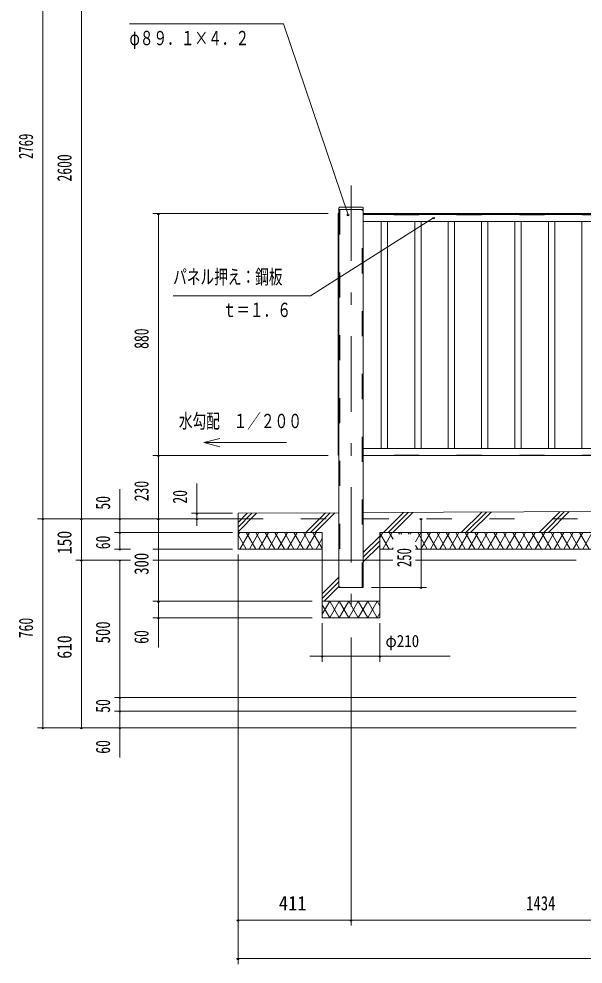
# Model space of a CAD drawing. Units: millimetres, scale not verified. Extents: x -34085 to 34091, y -14700 to 14700.
# Drawn here: x 14091 to 21273, y -4137 to 7897 of the extents above; entities that cross this region are included whole.
import ezdxf
from ezdxf.enums import TextEntityAlignment as Align

# ---------------------------------------------------------------- set-up
doc = ezdxf.new("R2010")
doc.units = ezdxf.units.MM
doc.header["$LTSCALE"] = 80
doc.linetypes.add('USER2', pattern=[10, 4, -6])
doc.linetypes.add('USER3', pattern=[24, 12, -5, 2, -5])
for name, color, linetype, lineweight in [('0-6_2-02BOLD', 7, 'Continuous', 18), ('0-7_2-12HIDDEN', 3, 'USER2', 18), ('0-8_2-22CENTER', 3, 'USER3', 18), ('0-9_2-42THIN', 4, 'Continuous', 18), ('0-A_2-52DIM', 3, 'Continuous', 18), ('0-B_2-62HATCH', 2, 'Continuous', 18)]:
    doc.layers.add(name, color=color, linetype=linetype, lineweight=lineweight)
doc.styles.add('ＭＳ ゴシック', font='')
doc.styles.get('ＭＳ ゴシック').set_extended_font_data('MS Gothic')

msp = doc.modelspace()

# ---------------------------------------------------------------- linework, layer by layer
at = {"layer": '0-6_2-02BOLD'}
for p, q in [((18163.92, 5487.9), (18163.92, 657.9)), ((18475.77, 5470.4), (18163.92, 5470.4)), ((18465.27, 5498.4), (18174.42, 5498.4)), ((23182.92, 5417.9), (18475.77, 5417.9)), ((18475.77, 5406.7), (23182.92, 5406.7)), ((23182.92, 5319.2), (18475.77, 5319.2)), ((18475.77, 2426.8), (23182.93, 2426.8)), ((18475.77, 2337.9), (23182.93, 2337.9)), ((18163.92, 1609.28), (16881.34, 1602.9)), ((23182.92, 1634.25), (18475.77, 1610.84)), ((16881.34, 1532.9), (16356.34, 1532.9)), ((18687.25, 1147.9), (18853.65, 1147.9)), ((19140.67, 1147.9), (22516.34, 1147.9)), ((17952.24, 482.9), (18687.25, 482.9))]:
    msp.add_line(p, q, dxfattribs=at)
for points in [[(18163.92, 5417.9), (18157.1, 5417.9), (18157.1, 2343.5), (18163.92, 2343.5)], [(18163.82, 657.9), (18475.77, 657.9), (18475.78, 5487.9)], [(16881.34, 1602.9), (16881.34, 1147.9), (17952.24, 1147.9)], [(22516.34, 1357.9), (18687.25, 1357.9), (18687.25, 272.9), (17952.24, 272.9), (17952.24, 1357.9), (16881.34, 1357.9)]]:
    msp.add_lwpolyline(points, dxfattribs=at)
for centre, start, end in [((18174.42, 5487.9), 90, 180), ((18465.27, 5487.9), 0, 90)]:
    msp.add_arc(centre, 10.5, start, end, dxfattribs=at)
at = {"layer": '0-7_2-12HIDDEN'}
for p, q in [((18161.3, 2343.5), (18161.3, 5417.9)), ((18178.62, 5470.4), (18178.62, 657.9)), ((18461.06, 657.9), (18461.07, 5470.4)), ((18475.77, 5412.3), (23182.92, 5412.3)), ((23182.92, 5402.5), (18475.77, 5402.5)), ((23182.93, 2343.5), (18475.77, 2343.5)), ((16881.33, 1532.9), (30951.35, 1532.9))]:
    msp.add_line(p, q, dxfattribs=at)
at = {"layer": '0-8_2-22CENTER'}
msp.add_line((18319.85, 5775.85), (18319.85, 132.9), dxfattribs=at)
at = {"layer": '0-9_2-42THIN'}
for p, q in [((18704.84, 5319.2), (18704.84, 2426.8)), ((18785.34, 2426.8), (18785.34, 5319.2)), ((19130.09, 5319.2), (19130.09, 2426.8)), ((19210.59, 2426.8), (19210.59, 5319.2)), ((19555.34, 5319.2), (19555.34, 2426.8)), ((19635.85, 2426.8), (19635.85, 5319.2)), ((19980.59, 5319.2), (19980.59, 2426.8)), ((20061.1, 2426.8), (20061.1, 5319.2)), ((20405.84, 5319.2), (20405.84, 2426.8)), ((20486.35, 2426.8), (20486.35, 5319.2)), ((20831.1, 5319.2), (20831.1, 2426.8)), ((20911.6, 2426.8), (20911.6, 5319.2)), ((21256.35, 5319.2), (21256.35, 2426.8))]:
    msp.add_line(p, q, dxfattribs=at)
at = {"layer": '0-A_2-52DIM'}
for p, q in [((14396.35, -1127.1), (14396.35, 11224.4)), ((14886.34, -1127.1), (14886.35, 11224.4)), ((15796.36, 5417.9), (18026.97, 5417.9)), ((15880.36, 5417.9), (15852.36, 5417.9)), ((15866.36, 5417.9), (15866.35, -105.1)), ((18295.19, 5404.79), (18267.19, 5404.79)), ((19384.23, 5365.57), (19356.23, 5365.57)), ((16447.36, 2502.02), (17497.36, 2502.02)), ((18026.97, 2337.9), (15796.36, 2337.9)), ((15880.36, 2337.9), (15852.36, 2337.9)), ((16356.35, 1443.48), (16356.35, 1980.9)), ((15376.35, 1147.9), (15376.35, 1910.9)), ((16286.35, 1602.9), (16811.34, 1602.9)), ((16370.35, 1602.9), (16342.35, 1602.9)), ((14326.34, 1532.9), (16356.36, 1532.9)), ((14410.34, 1532.9), (14382.34, 1532.9)), ((14410.36, 1532.9), (14382.36, 1532.9)), ((14900.34, 1532.9), (14872.34, 1532.9)), ((14900.35, 1532.9), (14872.35, 1532.9)), ((15390.35, 1532.9), (15362.35, 1532.9)), ((15880.33, 1532.9), (15852.33, 1532.9)), ((15880.36, 1532.9), (15852.36, 1532.9)), ((16370.34, 1532.9), (16342.34, 1532.9)), ((19224.67, 1532.9), (19196.67, 1532.9)), ((19210.67, 657.9), (19210.67, 1532.9)), ((16811.34, 1357.9), (15306.34, 1357.9)), ((15390.35, 1357.9), (15362.35, 1357.9)), ((15306.34, 1147.9), (15513.73, 1147.9)), ((15390.35, 1147.9), (15362.35, 1147.9)), ((16811.34, 1147.9), (15796.35, 1147.9)), ((15513.73, 1007.9), (14816.35, 1007.9)), ((14900.34, 1007.91), (14872.34, 1007.91)), ((15390.35, 1007.9), (15362.35, 1007.9)), ((15376.35, 1007.9), (15376.35, -1505.1)), ((15796.35, 1007.9), (18851.96, 1007.9)), ((16881.35, -4137.1), (16881.35, 1077.9)), ((19140.67, 1007.9), (21186.34, 1007.9)), ((18580.67, 657.9), (19280.67, 657.9)), ((19224.67, 657.9), (19196.67, 657.9)), ((17825.05, 482.9), (15796.35, 482.9)), ((15880.35, 482.9), (15852.35, 482.9)), ((15796.35, 272.9), (17825.05, 272.9)), ((15880.35, 272.9), (15852.35, 272.9)), ((17952.24, 202.9), (17952.24, -287.1)), ((18687.25, -287.1), (18687.25, 202.9)), ((18319.85, 20.87), (18319.85, -3647.1)), ((17796.77, -217.1), (19579.75, -217.1)), ((17966.24, -217.1), (17938.24, -217.1)), ((18701.25, -217.1), (18673.25, -217.1)), ((15306.34, -742.1), (21186.34, -742.1)), ((15390.35, -742.1), (15362.35, -742.1)), ((21186.34, -917.1), (15306.34, -917.1)), ((15390.35, -917.1), (15362.35, -917.1)), ((21186.34, -1127.1), (14326.34, -1127.1)), ((14410.35, -1127.1), (14382.35, -1127.1)), ((14900.34, -1127.1), (14872.34, -1127.1)), ((15390.35, -1127.1), (15362.35, -1127.1)), ((16895.35, -3577.1), (16867.35, -3577.1)), ((16881.35, -3577.1), (30951.35, -3577.1)), ((18333.85, -3577.1), (18305.85, -3577.1)), ((16895.35, -4067.1), (16867.35, -4067.1)), ((30951.35, -4067.1), (16881.35, -4067.1))]:
    msp.add_line(p, q, dxfattribs=at)
for points in [[(18281.19, 5404.79), (17458.85, 7832.89), (15498.85, 7832.89)], [(19370.23, 5365.57), (17804.6, 4372.25), (16054.6, 4372.25)], [(16650.2, 2556.37), (16447.36, 2502.02), (16650.2, 2447.67)]]:
    msp.add_lwpolyline(points, dxfattribs=at)
for centre in [(15866.36, 5417.9), (18281.19, 5404.79), (19370.23, 5365.57), (15866.36, 2337.9), (16356.35, 1602.9), (14396.34, 1532.9), (14396.36, 1532.9), (14886.34, 1532.9), (14886.35, 1532.9), (15376.35, 1532.9), (15866.33, 1532.9), (15866.36, 1532.9), (16356.34, 1532.9), (19210.67, 1532.9), (15376.35, 1357.9), (15376.35, 1147.9), (14886.34, 1007.91), (15376.35, 1007.9), (19210.67, 657.9), (15866.35, 482.9), (15866.35, 272.9), (17952.24, -217.1), (18687.25, -217.1), (15376.35, -742.1), (15376.35, -917.1), (14396.35, -1127.1), (14886.34, -1127.1), (15376.35, -1127.1), (16881.35, -3577.1), (18319.85, -3577.1), (16881.35, -4067.1)]:
    msp.add_arc(centre, 14, 180, 0, dxfattribs=at)
at = {"layer": '0-B_2-62HATCH'}
for p, q in [((16881.34, 1368.15), (17117.27, 1604.08)), ((17057.58, 1603.78), (16881.34, 1427.54)), ((16881.34, 1486.94), (16997.89, 1603.48)), ((17742.26, 1357.9), (17992.79, 1608.43)), ((18052.48, 1608.73), (17801.65, 1357.9)), ((17861.05, 1357.9), (18112.17, 1609.03)), ((18732.2, 1357.9), (18987.69, 1613.38)), ((19047.37, 1613.68), (18791.6, 1357.9)), ((18851, 1357.9), (19107.08, 1613.98)), ((19722.16, 1357.9), (19982.58, 1618.33)), ((20042.28, 1618.63), (19781.55, 1357.9)), ((19840.94, 1357.9), (20101.97, 1618.93)), ((20977.49, 1623.28), (20712.1, 1357.9)), ((20771.5, 1357.9), (21037.18, 1623.58)), ((20830.9, 1357.9), (21096.87, 1623.88)), ((16881.34, 1317.95), (16904.42, 1357.9)), ((16985.25, 1147.9), (16881.34, 1327.86)), ((17025.66, 1357.9), (16904.42, 1147.9)), ((17106.48, 1147.9), (16985.25, 1357.9)), ((17146.9, 1357.9), (17025.66, 1147.9)), ((17106.48, 1357.9), (17227.73, 1147.9)), ((17268.14, 1357.9), (17146.9, 1147.9)), ((17348.97, 1147.9), (17227.73, 1357.9)), ((17268.14, 1147.9), (17389.39, 1357.9)), ((17348.97, 1357.9), (17470.22, 1147.9)), ((17510.63, 1357.9), (17389.39, 1147.9)), ((17591.46, 1147.9), (17470.22, 1357.9)), ((17510.63, 1147.9), (17631.88, 1357.9)), ((17591.46, 1357.9), (17712.7, 1147.9)), ((17753.11, 1357.9), (17631.88, 1147.9)), ((17833.94, 1147.9), (17712.7, 1357.9)), ((17753.11, 1147.9), (17874.36, 1357.9)), ((17833.95, 1357.9), (17952.24, 1153.01)), ((18687.25, 1295.86), (18723.07, 1357.9)), ((18803.9, 1147.9), (18687.25, 1349.95)), ((18844.32, 1357.9), (18723.07, 1147.9)), ((18803.9, 1357.9), (18853.65, 1271.74)), ((18936.46, 1338.29), (18925.15, 1357.9)), ((18965.56, 1357.9), (18954.24, 1338.29)), ((19057.71, 1338.29), (19046.39, 1357.9)), ((19086.8, 1357.9), (19075.49, 1338.29)), ((19140.67, 1241.2), (19208.05, 1357.9)), ((19167.64, 1357.9), (19288.87, 1147.9)), ((19329.3, 1357.9), (19208.05, 1147.9)), ((19410.12, 1147.9), (19288.88, 1357.9)), ((19329.3, 1147.9), (19450.53, 1357.9)), ((19410.12, 1357.9), (19531.36, 1147.9)), ((19571.78, 1357.9), (19450.53, 1147.9)), ((19652.62, 1147.9), (19531.36, 1357.9)), ((19571.78, 1147.9), (19693.02, 1357.9)), ((19773.85, 1147.9), (19652.62, 1357.9)), ((19814.27, 1357.9), (19693.02, 1147.9)), ((19773.85, 1357.9), (19895.09, 1147.9)), ((19935.5, 1357.9), (19814.27, 1147.9)), ((20016.34, 1147.9), (19895.09, 1357.9)), ((19935.5, 1147.9), (20056.75, 1357.9)), ((20016.34, 1357.9), (20137.58, 1147.9)), ((20178, 1357.9), (20056.75, 1147.9)), ((20258.83, 1147.9), (20137.58, 1357.9)), ((20178, 1147.9), (20299.24, 1357.9)), ((20258.83, 1357.9), (20380.06, 1147.9)), ((20420.48, 1357.9), (20299.24, 1147.9)), ((20501.31, 1147.9), (20380.06, 1357.9)), ((20420.48, 1147.9), (20541.72, 1357.9)), ((20501.31, 1357.9), (20622.55, 1147.9)), ((20662.97, 1357.9), (20541.72, 1147.9)), ((20743.8, 1147.9), (20622.55, 1357.9)), ((20662.97, 1147.9), (20784.21, 1357.9)), ((20743.8, 1357.9), (20865.04, 1147.9)), ((20905.47, 1357.9), (20784.21, 1147.9)), ((20986.3, 1147.9), (20865.05, 1357.9)), ((20905.47, 1147.9), (21026.69, 1357.9)), ((20986.3, 1357.9), (21107.52, 1147.9)), ((21147.94, 1357.9), (21026.69, 1147.9)), ((21228.77, 1147.9), (21107.53, 1357.9)), ((21147.94, 1147.9), (21269.19, 1357.9)), ((21228.77, 1357.9), (21350.02, 1147.9)), ((21390.43, 1357.9), (21269.19, 1147.9)), ((17874.36, 1147.9), (17952.24, 1282.79)), ((18475.77, 1101.47), (18687.25, 1312.94)), ((18687.25, 1253.55), (18475.77, 1042.06)), ((18475.77, 982.68), (18687.25, 1194.15)), ((18853.65, 1164.06), (18844.32, 1147.9)), ((19167.64, 1147.9), (19140.67, 1194.6)), ((17952.24, 577.94), (18163.92, 789.61)), ((18163.92, 730.21), (17952.24, 518.53)), ((17975.99, 482.9), (18163.92, 670.83)), ((18532.54, 272.9), (18411.28, 482.9)), ((18411.29, 272.9), (18532.54, 482.9)), ((18532.54, 482.9), (18653.77, 272.9)), ((18653.77, 482.9), (18532.54, 272.9)), ((18687.25, 424.9), (18653.77, 482.9)), ((18653.77, 272.9), (18687.25, 330.89))]:
    msp.add_line(p, q, dxfattribs=at)
for points in [[(18168.79, 482.9), (18047.55, 272.9), (17952.24, 437.98)], [(17952.24, 317.83), (18047.55, 482.9), (18168.79, 272.9), (18290.04, 482.9), (18411.28, 272.9)], [(18411.28, 482.9), (18290.04, 272.9), (18168.79, 482.9)]]:
    msp.add_lwpolyline(points, dxfattribs=at)

# ---------------------------------------------------------------- texts
at = {"layer": '0-A_2-52DIM', "color": 7, "style": 'ＭＳ ゴシック'}
for s, height, width, p in [('φ８９．１×４．２', 182.3, 0.7, (15498.85, 7507.77)), ('パネル押え：鋼板', 182.3, 0.7, (16054.6, 4467.12)), ('ｔ＝１．６', 182.3, 0.7, (16684.6, 4047.12)), ('水勾配\u3000１／２００', 182.3, 0.7, (16127.51, 2631.89)), ('φ210', 155, 0.9, (18757.25, -147.1)), ('411', 182.3, 0.95, (17400.09, -3507.1)), ('1434', 182.3, 0.75, (20548.62, -3507.1))]:
    msp.add_text(s, height=height, dxfattribs=dict(at, width=width)).set_placement(p, align=Align.BOTTOM_LEFT)
for s, width, p in [('2769', 0.65, (14326.35, 6113.72)), ('2600', 0.7, (14816.35, 5827.05)), ('880', 0.7, (15796.36, 3696.29)), ('230', 0.7, (15796.36, 1755.66)), ('50', 0.7, (15306.34, 1649.5)), ('20', 0.7, (16286.35, 1725.66)), ('150', 0.8, (14816.35, 1082.12)), ('60', 0.7, (15306.34, 1144.94)), ('300', 0.75, (15796.35, 820.16)), ('250', 0.65, (19140.67, 917.84)), ('760', 0.7, (14326.34, 11.97)), ('500', 0.75, (15306.34, -52.52)), ('610', 0.8, (14816.35, -248.41)), ('60', 0.7, (15796.35, -59.06)), ('50', 0.7, (15306.34, -937)), ('60', 0.7, (15306.34, -1459.06))]:
    msp.add_text(s, height=182.3, rotation=90, dxfattribs=dict(at, width=width)).set_placement(p, align=Align.BOTTOM_LEFT)

doc.saveas('drawing.dxf')
